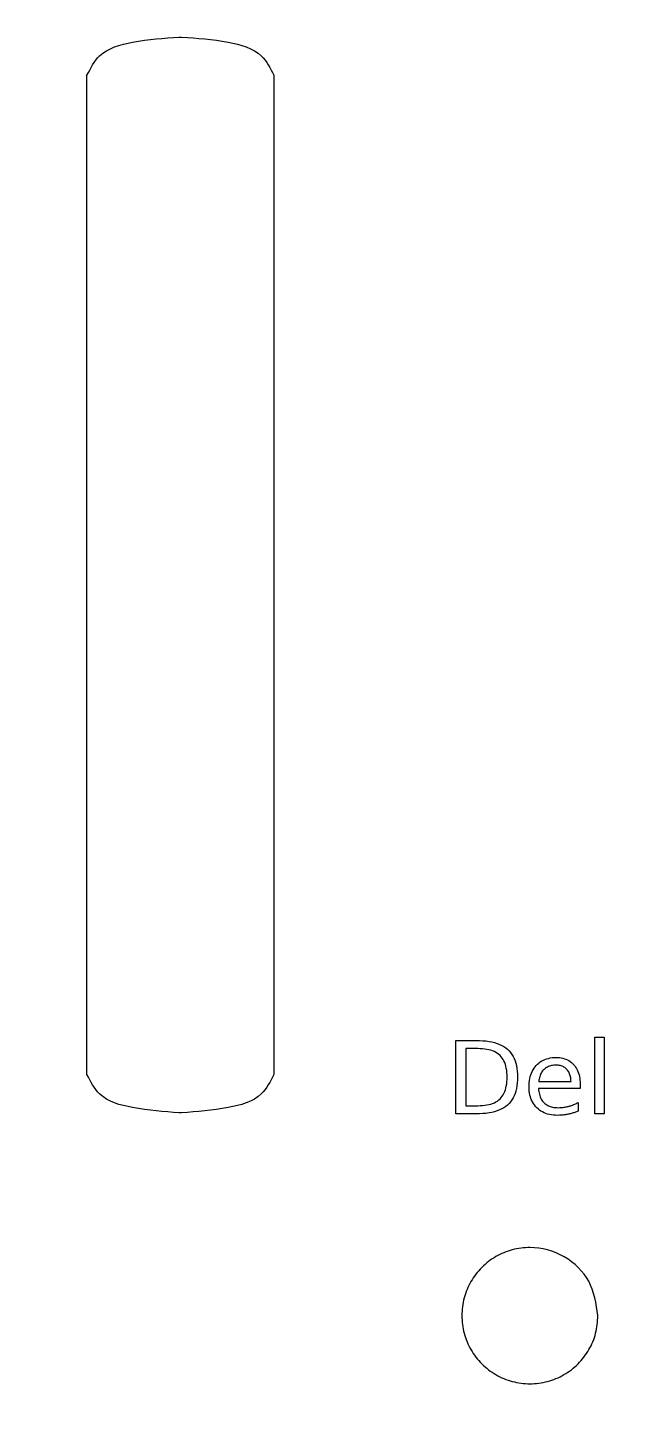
# Model space of a CAD drawing. Extents: x 0 to 245, y 0 to 210.
# Drawn here: x 90.3 to 116.1, y 57.8 to 115.9 of the extents above; entities that cross this region are included whole.
import ezdxf

# ---------------------------------------------------------------- set-up
doc = ezdxf.new("R2010")
doc.units = 0
doc.layers.add('Capa_1', color=7, linetype='CONTINUOUS')

msp = doc.modelspace()

# ---------------------------------------------------------------- linework, layer by layer
at = {"layer": 'Capa_1', "color": 7}
for p, q in [((96.66853, 115.507278), (96.766851, 115.507278)), ((96.66853, 115.507278), (96.66853, 115.507278)), ((92.792188, 71.95639), (92.792188, 113.899695)), ((100.643192, 113.899695), (100.643192, 71.95639)), ((96.766851, 70.348805), (96.66853, 70.348805)), ((114.256159, 61.833322), (114.256159, 61.833322))]:
    msp.add_line(p, q, dxfattribs=at)
at = {"layer": 'Capa_1', "color": 5}
for p, q in [((108.284277, 73.386839), (109.142106, 73.386839)), ((108.284277, 70.300722), (108.284277, 73.386839)), ((108.284277, 73.386839), (108.284277, 73.386839)), ((114.129915, 73.517065), (114.510255, 73.517065)), ((114.129915, 70.300722), (114.129915, 73.517065)), ((114.129915, 73.517065), (114.129915, 73.517065)), ((114.510255, 73.517065), (114.510255, 70.300722)), ((108.701822, 73.043708), (108.701822, 70.643854)), ((109.206184, 73.043708), (108.701822, 73.043708)), ((108.701822, 73.043708), (108.701822, 73.043708)), ((111.769335, 71.662913), (113.125325, 71.664889)), ((113.125325, 71.664889), (113.125325, 71.664982)), ((113.505665, 71.55336), (113.505665, 71.367325)), ((113.505665, 71.55336), (113.505665, 71.55336)), ((113.505665, 71.367325), (111.756934, 71.367325)), ((109.142106, 70.300722), (108.284277, 70.300722)), ((108.701822, 70.643854), (109.206184, 70.643854)), ((113.416782, 70.778214), (113.416782, 70.418545)), ((114.510255, 70.300722), (114.129915, 70.300722))]:
    msp.add_line(p, q, dxfattribs=at)
at = {"layer": 'Capa_1', "color": 7}
for points, knots in [([(209.858889, 105.000001), (209.857056, 104.523877), (209.853396, 103.573072), (209.823835, 102.149227), (209.70861, 98.67894), (209.292678, 93.200525), (208.194224, 85.796475), (206.809974, 79.563519), (205.371168, 74.45587), (204.050965, 70.411872), (202.711979, 66.814652), (201.405489, 63.647062), (200.173956, 60.890722), (198.901469, 58.250326), (197.596463, 55.723458), (196.26675, 53.307324), (194.118308, 49.635647), (190.980446, 44.816215), (186.621003, 39.034183), (182.599843, 34.399575), (179.105828, 30.778429), (176.269183, 28.04987), (173.010471, 25.141351), (169.291488, 22.101781), (165.074672, 18.991518), (161.21396, 16.430804), (157.771507, 14.34665), (154.792973, 12.673425), (151.565854, 10.99685), (148.079322, 9.341462), (144.323799, 7.735076), (140.439653, 6.25122), (136.426892, 4.90085), (132.28613, 3.695494), (127.011142, 2.394897), (120.538985, 1.189017), (112.826038, 0.332264), (105.819872, 0.074978), (99.615911, 0.231491), (94.281417, 0.63714), (89.012833, 1.306993), (83.817155, 2.236468), (78.701773, 3.420901), (73.898962, 4.790486), (69.402776, 6.303281), (65.203966, 7.92161), (61.145821, 9.690125), (57.229091, 11.596879), (53.453786, 13.630627), (49.091451, 16.216076), (44.216128, 19.45984), (38.932255, 23.478564), (33.782707, 27.932864), (28.809249, 32.837717), (24.059792, 38.203957), (20.331976, 43.041812), (17.468036, 47.196522), (15.330589, 50.5638), (13.291341, 54.064015), (11.359869, 57.697941), (9.546387, 61.465749), (7.773025, 65.563242), (6.079723, 70.004734), (4.512006, 74.801564), (3.234225, 79.468364), (2.215565, 83.985904), (1.425552, 88.339553), (0.83612, 92.612757), (0.430943, 96.796598), (0.193904, 100.884418), (0.062251, 107.712129), (0.605651, 117.186867), (2.68117, 129.062894), (5.710563, 139.306375), (9.214048, 147.988501), (12.823969, 155.248994), (16.36696, 161.177809), (19.587374, 165.898596), (22.304643, 169.534267), (25.983845, 174.038872), (30.804656, 179.254345), (36.967869, 184.942265), (42.779532, 189.507136), (48.053309, 193.117891), (52.659958, 195.935961), (58.281973, 198.988429), (65.018402, 202.089573), (72.954093, 204.992707), (80.947798, 207.198264), (88.947216, 208.739877), (96.913165, 209.654721), (106.250246, 210.009352), (116.80379, 209.423144), (128.319539, 207.475831), (137.536595, 204.84061), (144.600625, 202.177558), (149.711808, 199.930628), (154.277727, 197.625352), (158.327686, 195.337616), (161.894017, 193.130203), (165.340033, 190.802133), (168.664298, 188.360366), (171.865671, 185.811544), (175.34156, 182.81669), (179.039059, 179.323181), (182.890873, 175.277423), (186.517568, 171.04011), (189.91174, 166.621644), (193.066234, 162.032162), (195.951114, 157.317277), (198.565956, 152.491217), (200.911084, 147.567013), (203.088278, 142.301597), (205.051117, 136.684732), (206.747816, 130.710878), (208.076784, 124.679671), (209.043494, 118.607742), (209.654085, 112.509553), (209.830914, 108.256101), (209.855449, 105.893744), (209.858346, 105.447019), (209.858704, 105.149055), (209.858883, 105.000001)], [0, 0, 0, 0, 1.428363, 2.852398, 4.272236, 11.844968, 19.318517, 26.70964, 30.981931, 35.233948, 39.468122, 42.493655, 45.511941, 48.523703, 51.285496, 54.04286, 56.796273, 64.046647, 71.280259, 78.504033, 82.438642, 86.373272, 90.308943, 95.53957, 100.776366, 106.021984, 109.431642, 112.847053, 116.269108, 120.339713, 124.422717, 128.519967, 132.810305, 137.120771, 141.454029, 149.105129, 156.852248, 164.714824, 170.117462, 175.462814, 180.757485, 186.04374, 191.290509, 196.503015, 201.020141, 205.517745, 209.998458, 214.2963, 218.582707, 222.859496, 229.505346, 236.137728, 242.761951, 249.918225, 257.07694, 264.244353, 268.225383, 272.212341, 276.206523, 280.375279, 284.555062, 288.747701, 293.766136, 298.809352, 303.881401, 308.275935, 312.698245, 317.151664, 321.21295, 325.305504, 329.432338, 341.696773, 353.704902, 365.524215, 373.669653, 381.765589, 389.825045, 394.368089, 398.904907, 403.437213, 411.812157, 420.18715, 428.572131, 433.957314, 439.353954, 444.765353, 453.141379, 461.576401, 470.08833, 477.99022, 485.99342, 494.119275, 505.997016, 517.632377, 529.087166, 534.692521, 540.271476, 545.828658, 550.029689, 554.222255, 558.407888, 562.50254, 566.593189, 570.681048, 576.263719, 581.846286, 587.431667, 592.988154, 598.55348, 604.130981, 609.562636, 615.012895, 620.485848, 626.648312, 632.852106, 639.105262, 645.164798, 651.286944, 657.481395, 657.927698, 658.374428, 658.82159, 658.82159, 658.82159, 658.82159]), ([(92.792188, 113.899695), (92.94346, 114.197433), (93.329521, 114.957288), (94.888945, 115.379333), (96.0244, 115.460968), (96.66853, 115.507278)], [0, 0, 0, 0, 0.968942, 2.472832, 4.444438, 4.444438, 4.444438, 4.444438]), ([(96.766851, 115.507278), (97.41098, 115.460968), (98.546435, 115.379333), (100.105859, 114.957288), (100.49192, 114.197433), (100.643192, 113.899695)], [0, 0, 0, 0, 1.971605, 3.475496, 4.444438, 4.444438, 4.444438, 4.444438]), ([(96.66853, 70.348805), (96.0244, 70.395115), (94.888945, 70.476749), (93.329519, 70.898795), (92.94346, 71.658652), (92.792188, 71.95639)], [0, 0, 0, 0, 1.971607, 3.475496, 4.444441, 4.444441, 4.444441, 4.444441]), ([(100.643192, 71.95639), (100.49192, 71.658652), (100.10586, 70.898795), (98.546435, 70.47675), (97.41098, 70.395115), (96.766851, 70.348805)], [0, 0, 0, 0, 0.968945, 2.472835, 4.444441, 4.444441, 4.444441, 4.444441]), ([(114.256159, 61.833322), (114.237101, 61.583145), (114.199143, 61.084862), (113.899174, 60.387537), (113.4428, 59.788427), (112.842886, 59.329055), (112.145775, 59.040213), (111.397258, 58.941403), (110.648813, 59.040212), (109.951484, 59.329054), (109.352374, 59.788426), (108.893002, 60.387536), (108.604161, 61.084862), (108.505351, 61.833322), (108.604162, 62.581781), (108.893001, 63.27911), (109.352382, 63.878202), (109.951459, 64.337643), (110.648907, 64.626225), (111.646269, 64.759273), (112.88564, 64.423909), (114.022493, 63.330197), (114.177492, 62.337263), (114.256159, 61.833322)], [0, 0, 0, 0, 0.748386, 1.490578, 2.238964, 2.987349, 3.729542, 4.477928, 5.226314, 5.968507, 6.716893, 7.465279, 8.207472, 8.955858, 9.704243, 10.446436, 11.194822, 11.943207, 12.6854, 13.433785, 14.928581, 16.379042, 17.873838, 17.873838, 17.873838, 17.873838])]:
    msp.add_open_spline(points, degree=3, knots=knots, dxfattribs=at)
at = {"layer": 'Capa_1', "color": 5}
for points, knots in [([(109.142106, 73.386839), (109.324615, 73.380459), (109.659476, 73.368754), (110.113582, 73.247415), (110.470427, 73.034592), (110.717979, 72.717117), (110.855001, 72.308853), (110.89112, 71.846039), (110.854879, 71.382471), (110.717158, 70.972122), (110.468847, 70.653088), (110.111113, 70.440493), (109.657912, 70.318837), (109.323939, 70.307108), (109.142106, 70.300722)], [0, 0, 0, 0, 0.546597, 1.002877, 1.39525, 1.771163, 2.184175, 2.668737, 3.155835, 3.571026, 3.948912, 4.34187, 4.797487, 5.342023, 5.342023, 5.342023, 5.342023]), ([(109.206184, 70.643854), (109.336113, 70.648792), (109.574932, 70.65787), (109.899001, 70.752484), (110.152722, 70.919824), (110.326096, 71.167842), (110.421694, 71.485716), (110.447086, 71.846047), (110.421697, 72.205696), (110.326061, 72.521669), (110.15215, 72.767831), (109.899063, 72.935126), (109.574912, 73.029677), (109.336105, 73.038764), (109.206184, 73.043708)], [0, 0, 0, 0, 0.38902, 0.715054, 0.99994, 1.283323, 1.603624, 1.984025, 2.361909, 2.680246, 2.962325, 3.24721, 3.573243, 3.962263, 3.962263, 3.962263, 3.962263]), ([(113.416782, 70.418545), (113.371153, 70.400156), (113.280167, 70.363489), (113.139802, 70.319781), (112.997579, 70.284642), (112.853415, 70.259284), (112.707652, 70.244157), (112.494843, 70.23662), (112.225449, 70.260425), (111.920536, 70.368893), (111.672325, 70.552404), (111.488325, 70.799391), (111.379667, 71.102366), (111.349953, 71.439357), (111.378784, 71.77842), (111.480297, 72.090181), (111.654081, 72.344994), (111.887942, 72.536738), (112.177183, 72.650651), (112.483433, 72.68197), (112.778896, 72.653094), (113.036961, 72.550223), (113.243969, 72.376221), (113.398348, 72.146719), (113.49122, 71.864299), (113.500669, 71.66089), (113.505665, 71.55336)], [0, 0, 0, 0, 0.147533, 0.29419, 0.440582, 0.586786, 0.732958, 0.879805, 1.225488, 1.537424, 1.838393, 2.138072, 2.448069, 2.791239, 3.14565, 3.462898, 3.763586, 4.058615, 4.356607, 4.682348, 4.973901, 5.239656, 5.502434, 5.772847, 6.059805, 6.38163, 6.38163, 6.38163, 6.38163]), ([(113.125325, 71.664982), (113.121327, 71.730177), (113.113724, 71.854169), (113.053509, 72.026315), (112.956454, 72.166752), (112.828669, 72.273785), (112.671334, 72.337643), (112.491268, 72.355213), (112.305499, 72.337863), (112.128889, 72.277814), (111.982363, 72.175393), (111.871156, 72.034476), (111.796072, 71.859687), (111.778561, 71.730814), (111.769335, 71.662913)], [0, 0, 0, 0, 0.195245, 0.371325, 0.539334, 0.701837, 0.86434, 1.040568, 1.239781, 1.420217, 1.593979, 1.768338, 1.952271, 2.157102, 2.157102, 2.157102, 2.157102]), ([(111.756934, 71.367325), (111.765611, 71.286174), (111.781923, 71.13362), (111.86191, 70.92661), (111.984452, 70.760681), (112.152216, 70.643519), (112.356936, 70.575329), (112.553745, 70.559673), (112.727631, 70.56721), (112.86945, 70.58497), (113.008763, 70.615285), (113.1464, 70.657388), (113.283463, 70.710925), (113.371949, 70.755586), (113.416782, 70.778214)], [0, 0, 0, 0, 0.24401, 0.45871, 0.657423, 0.853955, 1.062487, 1.297398, 1.441985, 1.584365, 1.725591, 1.869156, 2.015786, 2.166375, 2.166375, 2.166375, 2.166375])]:
    msp.add_open_spline(points, degree=3, knots=knots, dxfattribs=at)

doc.saveas('drawing.dxf')
